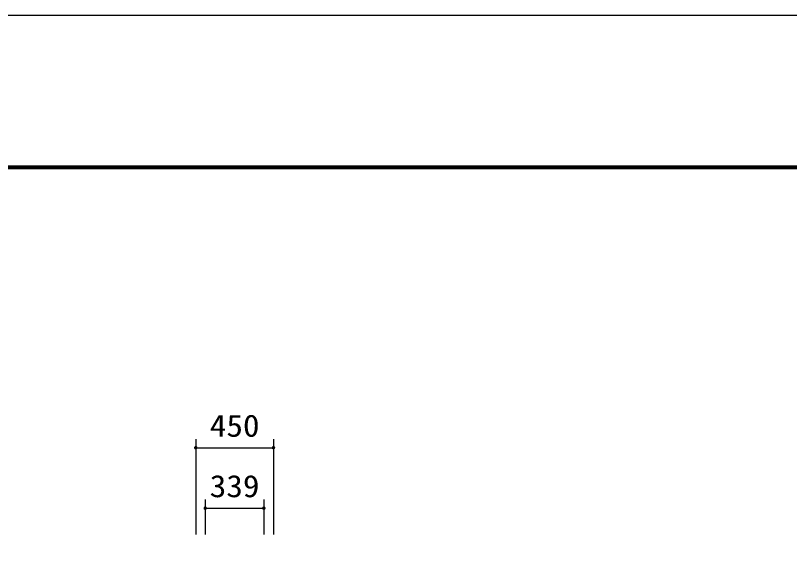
# Model space of a CAD drawing. Units: millimetres, scale not verified. Extents: x -14850 to 14850, y -10500 to 10500.
# Drawn here: x -3736 to 745, y 7414 to 10500 of the extents above; entities that cross this region are included whole.
import ezdxf
from ezdxf.enums import TextEntityAlignment as Align

# ---------------------------------------------------------------- set-up
doc = ezdxf.new("R2010")
doc.units = ezdxf.units.MM
doc.header["$LTSCALE"] = 50
for name, color, linetype, lineweight in [('0-0_製作', 5, 'Continuous', 25), ('0-3_機器', 3, 'Continuous', 25), ('0-8_図面枠', 7, 'Continuous', 25), ('0-9_Axis_waku', 7, 'Continuous', 25)]:
    doc.layers.add(name, color=color, linetype=linetype, lineweight=lineweight)
doc.styles.add('ＭＳ ゴシック', font='')
doc.styles.get('ＭＳ ゴシック').set_extended_font_data('MS Gothic')

msp = doc.modelspace()

# ---------------------------------------------------------------- linework, layer by layer
at = {"layer": '0-0_製作', "color": 2}
for p, q in [((-2692.28, 8047.82), (-2692.28, 7494.52)), ((-2242.28, 8047.82), (-2242.28, 7494.52)), ((-2637.28, 7697.82), (-2637.28, 7494.52)), ((-2298.05, 7697.82), (-2298.05, 7494.52))]:
    msp.add_line(p, q, dxfattribs=at)
at = {"layer": '0-0_製作'}
for points in [[(-2692.28, 7997.82), (-2702.28, 7997.82), (-2702.26, 7998.44)], [(-2692.28, 7997.82), (-2702.2, 7996.56), (-2702.28, 7997.82)], [(-2692.28, 7997.82), (-2702.26, 7998.44), (-2702.1, 7999.69)], [(-2692.28, 7997.82), (-2701.97, 7995.33), (-2702.2, 7996.56)], [(-2692.28, 7997.82), (-2702.1, 7999.69), (-2701.79, 8000.91)], [(-2692.28, 7997.82), (-2701.58, 7994.14), (-2701.97, 7995.33)], [(-2692.28, 7997.82), (-2701.79, 8000.91), (-2701.33, 8002.07)], [(-2692.28, 7987.82), (-2701.58, 7994.14), (-2692.28, 7997.82)], [(-2692.28, 7987.82), (-2701.04, 7993), (-2701.58, 7994.14)], [(-2692.28, 7997.82), (-2701.33, 8002.07), (-2700.72, 8003.17)], [(-2692.28, 7987.82), (-2700.37, 7991.94), (-2701.04, 7993)], [(-2692.28, 7997.82), (-2700.72, 8003.17), (-2699.99, 8004.19)], [(-2692.28, 7987.82), (-2699.57, 7990.97), (-2700.37, 7991.94)], [(-2692.28, 7997.82), (-2699.99, 8004.19), (-2699.13, 8005.11)], [(-2692.28, 7987.82), (-2698.66, 7990.11), (-2699.57, 7990.97)], [(-2692.28, 8007.82), (-2699.13, 8005.11), (-2698.16, 8005.91)], [(-2692.28, 7997.82), (-2699.13, 8005.11), (-2692.28, 8007.82)], [(-2692.28, 7987.82), (-2697.64, 7989.37), (-2698.66, 7990.11)], [(-2692.28, 8007.82), (-2698.16, 8005.91), (-2693.53, 8007.74)], [(-2693.53, 8007.74), (-2698.16, 8005.91), (-2697.1, 8006.58)], [(-2692.28, 7987.82), (-2696.54, 7988.77), (-2697.64, 7989.37)], [(-2693.53, 8007.74), (-2697.1, 8006.58), (-2694.77, 8007.5)], [(-2694.77, 8007.5), (-2697.1, 8006.58), (-2695.96, 8007.11)], [(-2692.28, 7987.82), (-2695.37, 7988.31), (-2696.54, 7988.77)], [(-2692.28, 7987.82), (-2694.15, 7987.99), (-2695.37, 7988.31)], [(-2692.28, 7987.82), (-2692.91, 7987.84), (-2694.15, 7987.99)], [(-2691.65, 8007.8), (-2692.28, 7997.82), (-2692.28, 8007.82)], [(-2690.41, 8007.64), (-2692.28, 7997.82), (-2691.65, 8007.8)], [(-2689.19, 8007.33), (-2692.28, 7997.82), (-2690.41, 8007.64)], [(-2688.02, 8006.86), (-2692.28, 7997.82), (-2689.19, 8007.33)], [(-2686.92, 8006.26), (-2692.28, 7997.82), (-2688.02, 8006.86)], [(-2685.91, 8005.52), (-2692.28, 7997.82), (-2686.92, 8006.26)], [(-2684.99, 8004.66), (-2692.28, 7997.82), (-2685.91, 8005.52)], [(-2684.19, 8003.69), (-2692.28, 7997.82), (-2684.99, 8004.66)], [(-2683.52, 8002.63), (-2692.28, 7997.82), (-2684.19, 8003.69)], [(-2682.98, 8001.5), (-2692.28, 7997.82), (-2683.52, 8002.63)], [(-2682.6, 8000.3), (-2692.28, 7997.82), (-2682.98, 8001.5)], [(-2682.6, 8000.3), (-2682.28, 7997.82), (-2692.28, 7997.82)], [(-2682.28, 7997.82), (-2692.28, 7987.82), (-2692.28, 7997.82)], [(-2682.3, 7997.19), (-2692.28, 7987.82), (-2682.28, 7997.82)], [(-2682.46, 7995.94), (-2692.28, 7987.82), (-2682.3, 7997.19)], [(-2682.77, 7994.73), (-2692.28, 7987.82), (-2682.46, 7995.94)], [(-2683.23, 7993.56), (-2692.28, 7987.82), (-2682.77, 7994.73)], [(-2683.84, 7992.46), (-2692.28, 7987.82), (-2683.23, 7993.56)], [(-2684.58, 7991.44), (-2692.28, 7987.82), (-2683.84, 7992.46)], [(-2685.44, 7990.53), (-2692.28, 7987.82), (-2684.58, 7991.44)], [(-2686.4, 7989.73), (-2692.28, 7987.82), (-2685.44, 7990.53)], [(-2686.4, 7989.73), (-2691.03, 7987.9), (-2692.28, 7987.82)], [(-2687.46, 7989.05), (-2691.03, 7987.9), (-2686.4, 7989.73)], [(-2687.46, 7989.05), (-2689.79, 7988.13), (-2691.03, 7987.9)], [(-2688.6, 7988.52), (-2689.79, 7988.13), (-2687.46, 7989.05)], [(-2682.36, 7999.07), (-2682.28, 7997.82), (-2682.6, 8000.3)], [(-2242.28, 7997.82), (-2252.28, 7997.82), (-2252.26, 7998.44)], [(-2242.28, 7997.82), (-2252.2, 7996.56), (-2252.28, 7997.82)], [(-2242.28, 7997.82), (-2252.26, 7998.44), (-2252.1, 7999.69)], [(-2242.28, 7997.82), (-2251.97, 7995.33), (-2252.2, 7996.56)], [(-2242.28, 7997.82), (-2252.1, 7999.69), (-2251.79, 8000.91)], [(-2242.28, 7997.82), (-2251.58, 7994.14), (-2251.97, 7995.33)], [(-2242.28, 7997.82), (-2251.79, 8000.91), (-2251.33, 8002.07)], [(-2242.28, 7987.82), (-2251.58, 7994.14), (-2242.28, 7997.82)], [(-2242.28, 7987.82), (-2251.04, 7993), (-2251.58, 7994.14)], [(-2242.28, 7997.82), (-2251.33, 8002.07), (-2250.72, 8003.17)], [(-2242.28, 7987.82), (-2250.37, 7991.94), (-2251.04, 7993)], [(-2242.28, 7997.82), (-2250.72, 8003.17), (-2249.99, 8004.19)], [(-2242.28, 7987.82), (-2249.57, 7990.97), (-2250.37, 7991.94)], [(-2242.28, 7997.82), (-2249.99, 8004.19), (-2249.13, 8005.11)], [(-2242.28, 7987.82), (-2248.66, 7990.11), (-2249.57, 7990.97)], [(-2242.28, 7997.82), (-2249.13, 8005.11), (-2248.16, 8005.91)], [(-2242.28, 7987.82), (-2247.64, 7989.37), (-2248.66, 7990.11)], [(-2242.28, 8007.82), (-2248.16, 8005.91), (-2247.1, 8006.58)], [(-2242.28, 7997.82), (-2248.16, 8005.91), (-2242.28, 8007.82)], [(-2242.28, 7987.82), (-2246.54, 7988.77), (-2247.64, 7989.37)], [(-2242.28, 8007.82), (-2247.1, 8006.58), (-2243.53, 8007.74)], [(-2243.53, 8007.74), (-2247.1, 8006.58), (-2245.96, 8007.11)], [(-2242.28, 7987.82), (-2245.37, 7988.31), (-2246.54, 7988.77)], [(-2243.53, 8007.74), (-2245.96, 8007.11), (-2244.77, 8007.5)], [(-2242.28, 7987.82), (-2244.16, 7987.99), (-2245.37, 7988.31)], [(-2242.28, 7987.82), (-2242.91, 7987.84), (-2244.16, 7987.99)], [(-2241.65, 8007.8), (-2242.28, 7997.82), (-2242.28, 8007.82)], [(-2240.41, 8007.64), (-2242.28, 7997.82), (-2241.65, 8007.8)], [(-2239.19, 8007.33), (-2242.28, 7997.82), (-2240.41, 8007.64)], [(-2238.02, 8006.86), (-2242.28, 7997.82), (-2239.19, 8007.33)], [(-2236.92, 8006.26), (-2242.28, 7997.82), (-2238.02, 8006.86)], [(-2235.91, 8005.52), (-2242.28, 7997.82), (-2236.92, 8006.26)], [(-2234.99, 8004.66), (-2242.28, 7997.82), (-2235.91, 8005.52)], [(-2234.19, 8003.69), (-2242.28, 7997.82), (-2234.99, 8004.66)], [(-2233.52, 8002.63), (-2242.28, 7997.82), (-2234.19, 8003.69)], [(-2232.98, 8001.5), (-2242.28, 7997.82), (-2233.52, 8002.63)], [(-2232.6, 8000.3), (-2242.28, 7997.82), (-2232.98, 8001.5)], [(-2232.6, 8000.3), (-2232.28, 7997.82), (-2242.28, 7997.82)], [(-2232.28, 7997.82), (-2242.28, 7987.82), (-2242.28, 7997.82)], [(-2232.3, 7997.19), (-2242.28, 7987.82), (-2232.28, 7997.82)], [(-2232.46, 7995.94), (-2242.28, 7987.82), (-2232.3, 7997.19)], [(-2232.77, 7994.73), (-2242.28, 7987.82), (-2232.46, 7995.94)], [(-2233.23, 7993.56), (-2242.28, 7987.82), (-2232.77, 7994.73)], [(-2233.84, 7992.46), (-2242.28, 7987.82), (-2233.23, 7993.56)], [(-2234.58, 7991.44), (-2242.28, 7987.82), (-2233.84, 7992.46)], [(-2235.44, 7990.53), (-2242.28, 7987.82), (-2234.58, 7991.44)], [(-2236.4, 7989.73), (-2242.28, 7987.82), (-2235.44, 7990.53)], [(-2237.46, 7989.05), (-2242.28, 7987.82), (-2236.4, 7989.73)], [(-2237.46, 7989.05), (-2241.03, 7987.9), (-2242.28, 7987.82)], [(-2238.6, 7988.52), (-2241.03, 7987.9), (-2237.46, 7989.05)], [(-2238.6, 7988.52), (-2239.79, 7988.13), (-2241.03, 7987.9)], [(-2232.36, 7999.07), (-2232.28, 7997.82), (-2232.6, 8000.3)], [(-2637.28, 7647.82), (-2647.28, 7647.82), (-2647.26, 7648.44)], [(-2637.28, 7647.82), (-2647.2, 7646.56), (-2647.28, 7647.82)], [(-2637.28, 7647.82), (-2647.26, 7648.44), (-2647.1, 7649.69)], [(-2637.28, 7647.82), (-2646.97, 7645.33), (-2647.2, 7646.56)], [(-2637.28, 7647.82), (-2647.1, 7649.69), (-2646.79, 7650.91)], [(-2637.28, 7647.82), (-2646.58, 7644.14), (-2646.97, 7645.33)], [(-2637.28, 7647.82), (-2646.79, 7650.91), (-2646.33, 7652.07)], [(-2637.28, 7637.82), (-2646.58, 7644.14), (-2637.28, 7647.82)], [(-2637.28, 7637.82), (-2646.04, 7643), (-2646.58, 7644.14)], [(-2637.28, 7647.82), (-2646.33, 7652.07), (-2645.72, 7653.17)], [(-2637.28, 7637.82), (-2645.37, 7641.94), (-2646.04, 7643)], [(-2637.28, 7647.82), (-2645.72, 7653.17), (-2644.99, 7654.19)], [(-2637.28, 7637.82), (-2644.57, 7640.97), (-2645.37, 7641.94)], [(-2637.28, 7647.82), (-2644.99, 7654.19), (-2644.13, 7655.11)], [(-2637.28, 7637.82), (-2643.66, 7640.11), (-2644.57, 7640.97)], [(-2637.28, 7657.82), (-2644.13, 7655.11), (-2643.16, 7655.91)], [(-2637.28, 7647.82), (-2644.13, 7655.11), (-2637.28, 7657.82)], [(-2637.28, 7637.82), (-2642.64, 7639.37), (-2643.66, 7640.11)], [(-2637.28, 7657.82), (-2643.16, 7655.91), (-2638.53, 7657.74)], [(-2638.53, 7657.74), (-2643.16, 7655.91), (-2642.1, 7656.58)], [(-2637.28, 7637.82), (-2641.54, 7638.77), (-2642.64, 7639.37)], [(-2638.53, 7657.74), (-2642.1, 7656.58), (-2639.77, 7657.5)], [(-2639.77, 7657.5), (-2642.1, 7656.58), (-2640.96, 7657.11)], [(-2637.28, 7637.82), (-2640.37, 7638.31), (-2641.54, 7638.77)], [(-2637.28, 7637.82), (-2639.15, 7637.99), (-2640.37, 7638.31)], [(-2637.28, 7637.82), (-2637.91, 7637.84), (-2639.15, 7637.99)], [(-2636.65, 7657.8), (-2637.28, 7647.82), (-2637.28, 7657.82)], [(-2635.41, 7657.64), (-2637.28, 7647.82), (-2636.65, 7657.8)], [(-2634.19, 7657.33), (-2637.28, 7647.82), (-2635.41, 7657.64)], [(-2633.02, 7656.86), (-2637.28, 7647.82), (-2634.19, 7657.33)], [(-2631.92, 7656.26), (-2637.28, 7647.82), (-2633.02, 7656.86)], [(-2630.91, 7655.52), (-2637.28, 7647.82), (-2631.92, 7656.26)], [(-2629.99, 7654.66), (-2637.28, 7647.82), (-2630.91, 7655.52)], [(-2629.19, 7653.69), (-2637.28, 7647.82), (-2629.99, 7654.66)], [(-2628.52, 7652.63), (-2637.28, 7647.82), (-2629.19, 7653.69)], [(-2627.98, 7651.5), (-2637.28, 7647.82), (-2628.52, 7652.63)], [(-2627.6, 7650.3), (-2637.28, 7647.82), (-2627.98, 7651.5)], [(-2627.6, 7650.3), (-2627.28, 7647.82), (-2637.28, 7647.82)], [(-2627.28, 7647.82), (-2637.28, 7637.82), (-2637.28, 7647.82)], [(-2627.3, 7647.19), (-2637.28, 7637.82), (-2627.28, 7647.82)], [(-2627.46, 7645.94), (-2637.28, 7637.82), (-2627.3, 7647.19)], [(-2627.77, 7644.73), (-2637.28, 7637.82), (-2627.46, 7645.94)], [(-2628.23, 7643.56), (-2637.28, 7637.82), (-2627.77, 7644.73)], [(-2628.84, 7642.46), (-2637.28, 7637.82), (-2628.23, 7643.56)], [(-2629.58, 7641.44), (-2637.28, 7637.82), (-2628.84, 7642.46)], [(-2630.44, 7640.53), (-2637.28, 7637.82), (-2629.58, 7641.44)], [(-2631.4, 7639.73), (-2637.28, 7637.82), (-2630.44, 7640.53)], [(-2631.4, 7639.73), (-2636.03, 7637.9), (-2637.28, 7637.82)], [(-2632.46, 7639.05), (-2636.03, 7637.9), (-2631.4, 7639.73)], [(-2632.46, 7639.05), (-2634.79, 7638.13), (-2636.03, 7637.9)], [(-2633.6, 7638.52), (-2634.79, 7638.13), (-2632.46, 7639.05)], [(-2627.36, 7649.07), (-2627.28, 7647.82), (-2627.6, 7650.3)], [(-2298.05, 7647.82), (-2308.05, 7647.82), (-2308.03, 7648.44)], [(-2298.05, 7647.82), (-2307.97, 7646.56), (-2308.05, 7647.82)], [(-2298.05, 7647.82), (-2308.03, 7648.44), (-2307.87, 7649.69)], [(-2298.05, 7647.82), (-2307.74, 7645.33), (-2307.97, 7646.56)], [(-2298.05, 7647.82), (-2307.87, 7649.69), (-2307.56, 7650.91)], [(-2298.05, 7647.82), (-2307.35, 7644.14), (-2307.74, 7645.33)], [(-2298.05, 7647.82), (-2307.56, 7650.91), (-2307.1, 7652.07)], [(-2298.05, 7637.82), (-2307.35, 7644.14), (-2298.05, 7647.82)], [(-2298.05, 7637.82), (-2306.81, 7643), (-2307.35, 7644.14)], [(-2298.05, 7647.82), (-2307.1, 7652.07), (-2306.49, 7653.17)], [(-2298.05, 7637.82), (-2306.14, 7641.94), (-2306.81, 7643)], [(-2298.05, 7647.82), (-2306.49, 7653.17), (-2305.76, 7654.19)], [(-2298.05, 7637.82), (-2305.34, 7640.97), (-2306.14, 7641.94)], [(-2298.05, 7647.82), (-2305.76, 7654.19), (-2304.9, 7655.11)], [(-2298.05, 7637.82), (-2304.42, 7640.11), (-2305.34, 7640.97)], [(-2298.05, 7647.82), (-2304.9, 7655.11), (-2303.93, 7655.91)], [(-2298.05, 7637.82), (-2303.41, 7639.37), (-2304.42, 7640.11)], [(-2298.05, 7657.82), (-2303.93, 7655.91), (-2302.87, 7656.58)], [(-2298.05, 7647.82), (-2303.93, 7655.91), (-2298.05, 7657.82)], [(-2298.05, 7637.82), (-2302.31, 7638.77), (-2303.41, 7639.37)], [(-2298.05, 7657.82), (-2302.87, 7656.58), (-2299.3, 7657.74)], [(-2299.3, 7657.74), (-2302.87, 7656.58), (-2301.73, 7657.11)], [(-2298.05, 7637.82), (-2301.14, 7638.31), (-2302.31, 7638.77)], [(-2299.3, 7657.74), (-2301.73, 7657.11), (-2300.54, 7657.5)], [(-2298.05, 7637.82), (-2299.92, 7637.99), (-2301.14, 7638.31)], [(-2298.05, 7637.82), (-2298.68, 7637.84), (-2299.92, 7637.99)], [(-2297.42, 7657.8), (-2298.05, 7647.82), (-2298.05, 7657.82)], [(-2296.18, 7657.64), (-2298.05, 7647.82), (-2297.42, 7657.8)], [(-2294.96, 7657.33), (-2298.05, 7647.82), (-2296.18, 7657.64)], [(-2293.79, 7656.86), (-2298.05, 7647.82), (-2294.96, 7657.33)], [(-2292.69, 7656.26), (-2298.05, 7647.82), (-2293.79, 7656.86)], [(-2291.68, 7655.52), (-2298.05, 7647.82), (-2292.69, 7656.26)], [(-2290.76, 7654.66), (-2298.05, 7647.82), (-2291.68, 7655.52)], [(-2289.96, 7653.69), (-2298.05, 7647.82), (-2290.76, 7654.66)], [(-2289.29, 7652.63), (-2298.05, 7647.82), (-2289.96, 7653.69)], [(-2288.75, 7651.5), (-2298.05, 7647.82), (-2289.29, 7652.63)], [(-2288.36, 7650.3), (-2298.05, 7647.82), (-2288.75, 7651.5)], [(-2288.36, 7650.3), (-2288.05, 7647.82), (-2298.05, 7647.82)], [(-2288.05, 7647.82), (-2298.05, 7637.82), (-2298.05, 7647.82)], [(-2288.07, 7647.19), (-2298.05, 7637.82), (-2288.05, 7647.82)], [(-2288.23, 7645.94), (-2298.05, 7637.82), (-2288.07, 7647.19)], [(-2288.54, 7644.73), (-2298.05, 7637.82), (-2288.23, 7645.94)], [(-2289, 7643.56), (-2298.05, 7637.82), (-2288.54, 7644.73)], [(-2289.61, 7642.46), (-2298.05, 7637.82), (-2289, 7643.56)], [(-2290.35, 7641.44), (-2298.05, 7637.82), (-2289.61, 7642.46)], [(-2291.2, 7640.53), (-2298.05, 7637.82), (-2290.35, 7641.44)], [(-2292.17, 7639.73), (-2298.05, 7637.82), (-2291.2, 7640.53)], [(-2293.23, 7639.05), (-2298.05, 7637.82), (-2292.17, 7639.73)], [(-2293.23, 7639.05), (-2296.8, 7637.9), (-2298.05, 7637.82)], [(-2294.37, 7638.52), (-2296.8, 7637.9), (-2293.23, 7639.05)], [(-2294.37, 7638.52), (-2295.56, 7638.13), (-2296.8, 7637.9)], [(-2288.13, 7649.07), (-2288.05, 7647.82), (-2288.36, 7650.3)]]:
    msp.add_solid(points, dxfattribs=at)
at = {"layer": '0-3_機器', "color": 2}
for p, q in [((-2692.28, 7997.82), (-2242.28, 7997.82)), ((-2637.28, 7647.82), (-2298.05, 7647.82))]:
    msp.add_line(p, q, dxfattribs=at)
at = {"layer": '0-8_図面枠'}
msp.add_lwpolyline([(-14850, -10500), (14850, -10500), (14850, 10500), (-14850, 10500)], close=True, dxfattribs=at)
at = {"layer": '0-9_Axis_waku'}
for p, q in [((-12964, 9629), (14014, 9629)), ((-12963, 9628), (14013, 9628)), ((-12962, 9627), (14012, 9627)), ((-12961, 9626), (14011, 9626)), ((-12960, 9625), (14010, 9625)), ((-12959, 9624), (14009, 9624)), ((-12958, 9623), (14008, 9623)), ((-12957, 9622), (14007, 9622)), ((-12956, 9621), (14006, 9621)), ((-12955, 9620), (14005, 9620)), ((-12954, 9619), (14004, 9619)), ((-12953, 9618), (14003, 9618)), ((-12952, 9617), (14002, 9617)), ((-12951, 9616), (14001, 9616)), ((-12950, 9615), (14000, 9615))]:
    msp.add_line(p, q, dxfattribs=at)

# ---------------------------------------------------------------- texts
at = {"layer": '0-0_製作', "color": 4, "style": 'ＭＳ ゴシック', "width": 1.1}
for s, p in [('450', (-2611.03, 8022.82)), ('339', (-2611.42, 7672.82))]:
    msp.add_text(s, height=128.4, dxfattribs=at).set_placement(p, align=Align.BOTTOM_LEFT)

doc.saveas('drawing.dxf')
